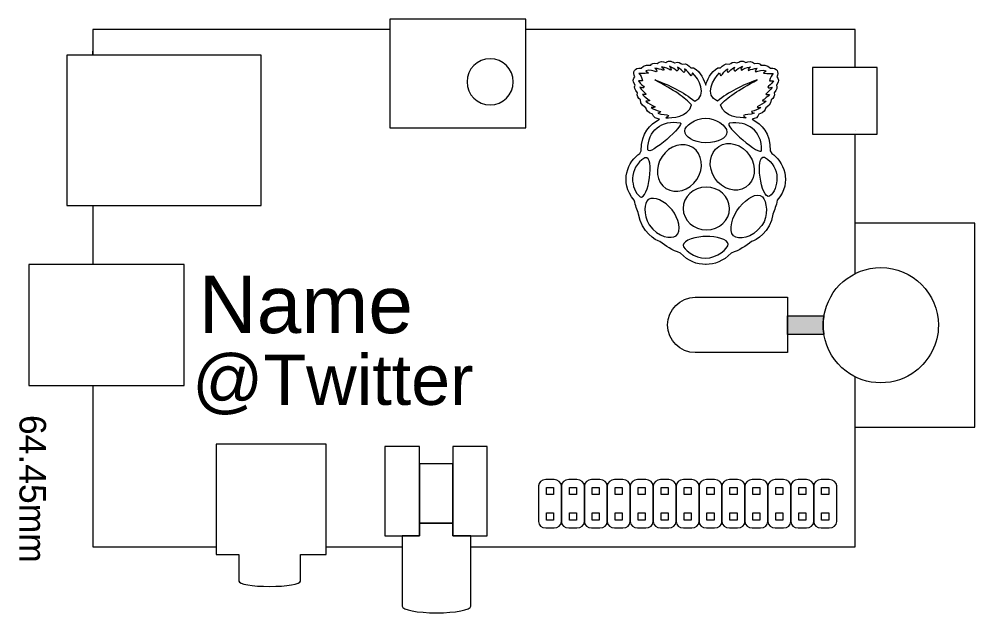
# Model space of a CAD drawing. Header units: inches. Extents: x -193 to 353, y 14 to 296.
# Drawn here: x -83.5 to 20.1, y 231.1 to 295.5 of the extents above; entities that cross this region are included whole.
import ezdxf

# ---------------------------------------------------------------- set-up
doc = ezdxf.new("R2010")
doc.units = ezdxf.units.IN
doc.header["$MEASUREMENT"] = 0
doc.layers.add('Layer 1', color=7, linetype='Continuous')

# ---------------------------------------------------------------- blocks, each defined once
blk = doc.blocks.new('block 157')
at = {"layer": 'Layer 1', "color": 232, "lineweight": 9}
blk.add_lwpolyline([(-36.49, 240.84), (-36.49, 239.44), (-34.53, 239.44), (-32.75, 239.44), (-32.75, 249.13), (-36.49, 249.13), (-36.49, 247.27), (-36.49, 242.03), (-36.49, 240.84)], dxfattribs=at)
blk = doc.blocks.new('block 158')
at = {"layer": 'Layer 1', "color": 232, "lineweight": 9}
blk.add_lwpolyline([(-40.1, 240.84), (-40.1, 242.03), (-40.1, 247.27), (-40.1, 249.13), (-43.83, 249.13), (-43.83, 239.44), (-41.97, 239.44), (-40.1, 239.44), (-40.1, 240.84)], dxfattribs=at)
blk = doc.blocks.new('block 159')
at = {"layer": 'Layer 1', "color": 232, "lineweight": 9}
blk.add_lwpolyline([(-40.1, 240.84), (-36.49, 240.84), (-36.49, 242.03), (-36.49, 247.27), (-40.1, 247.27), (-40.1, 242.03), (-40.1, 240.84)], dxfattribs=at)
blk = doc.blocks.new('block 160')
at = {"layer": 'Layer 1', "color": 232, "lineweight": 9}
for points, knots in [([(-13, 290.97), (-13.12, 290.97), (-13.24, 290.93), (-13.37, 290.82), (-13.71, 290.95), (-14.03, 290.99), (-14.32, 290.73), (-14.77, 290.79), (-14.91, 290.67), (-15.02, 290.53), (-15.12, 290.53), (-15.76, 290.63), (-16.05, 290.2), (-16.78, 290.28), (-17.01, 289.76), (-16.75, 289.28), (-16.9, 289.05), (-17.06, 288.82), (-16.71, 288.38), (-16.83, 288.13), (-16.75, 287.86), (-16.46, 287.54), (-16.54, 287.2), (-16.39, 286.95), (-16.12, 286.76), (-16.17, 286.29), (-15.68, 286.01), (-15.54, 285.91), (-15.48, 285.64), (-15.37, 285.38), (-14.81, 285.23), (-14.72, 284.82), (-14.39, 284.75), (-14.06, 284.67), (-15.13, 284.05), (-16.04, 283.23), (-16.04, 281.23), (-16.04, 281.23), (-16.2, 280.95), (-16.2, 280.95), (-17.42, 280.21), (-18.52, 277.82), (-16.8, 275.88), (-16.68, 275.27), (-16.5, 274.84), (-16.33, 274.36), (-16.08, 272.41), (-14.44, 271.5), (-14.01, 271.39), (-13.38, 270.91), (-12.7, 270.45), (-11.79, 270.13), (-10.93, 269.24), (-10, 268.91), (-9.07, 268.91), (-9.05, 268.91), (-9.04, 268.91), (-9.02, 268.91), (-8.09, 268.91), (-7.16, 269.24), (-6.3, 270.13), (-5.39, 270.45), (-4.71, 270.91), (-4.08, 271.39), (-3.65, 271.5), (-2.01, 272.41), (-1.76, 274.36), (-1.59, 274.84), (-1.41, 275.27), (-1.29, 275.88), (0.43, 277.82), (-0.67, 280.21), (-1.9, 280.95), (-1.9, 280.95), (-2.05, 281.23), (-2.05, 281.23), (-2.04, 283.23), (-2.96, 284.05), (-4.02, 284.67), (-3.7, 284.75), (-3.37, 284.82), (-3.28, 285.23), (-2.72, 285.38), (-2.61, 285.64), (-2.55, 285.91), (-2.41, 286.01), (-1.92, 286.29), (-1.97, 286.76), (-1.7, 286.95), (-1.55, 287.2), (-1.63, 287.54), (-1.34, 287.86), (-1.26, 288.13), (-1.38, 288.38), (-1.03, 288.82), (-1.19, 289.05), (-1.34, 289.28), (-1.08, 289.76), (-1.31, 290.28), (-2.04, 290.2), (-2.33, 290.63), (-2.97, 290.53), (-3.07, 290.53), (-3.18, 290.67), (-3.32, 290.79), (-3.77, 290.73), (-4.06, 290.99), (-4.38, 290.95), (-4.72, 290.82), (-5.11, 291.13), (-5.38, 290.88), (-5.68, 290.79), (-6.16, 290.94), (-6.27, 290.73), (-6.5, 290.64), (-7.02, 290.75), (-7.18, 290.51), (-7.44, 290.26), (-7.44, 290.26), (-7.73, 290.26), (-7.73, 290.26), (-8.52, 289.8), (-8.91, 288.85), (-9.05, 288.36), (-9.19, 288.85), (-9.58, 289.8), (-10.37, 290.26), (-10.37, 290.26), (-10.66, 290.26), (-10.66, 290.26), (-10.91, 290.51), (-11.07, 290.75), (-11.59, 290.64), (-11.83, 290.73), (-11.94, 290.94), (-12.42, 290.79), (-12.61, 290.85), (-12.79, 290.98), (-13, 290.97), (-13, 290.97), (-13, 290.97), (-13, 290.97)], [0, 0, 0, 0, 1, 1, 1, 2, 2, 2, 3, 3, 3, 4, 4, 4, 5, 5, 5, 6, 6, 6, 7, 7, 7, 8, 8, 8, 9, 9, 9, 10, 10, 10, 11, 11, 11, 12, 12, 12, 13, 13, 13, 14, 14, 14, 15, 15, 15, 16, 16, 16, 17, 17, 17, 18, 18, 18, 19, 19, 19, 20, 20, 20, 21, 21, 21, 22, 22, 22, 23, 23, 23, 24, 24, 24, 25, 25, 25, 26, 26, 26, 27, 27, 27, 28, 28, 28, 29, 29, 29, 30, 30, 30, 31, 31, 31, 32, 32, 32, 33, 33, 33, 34, 34, 34, 35, 35, 35, 36, 36, 36, 37, 37, 37, 38, 38, 38, 39, 39, 39, 40, 40, 40, 41, 41, 41, 42, 42, 42, 43, 43, 43, 44, 44, 44, 45, 45, 45, 46, 46, 46, 47, 47, 47, 47]), ([(-14.58, 288.93), (-12.48, 287.85), (-11.26, 286.97), (-10.6, 286.23), (-10.94, 284.86), (-12.72, 284.8), (-13.37, 284.83), (-13.24, 284.9), (-13.13, 284.97), (-13.09, 285.08), (-13.25, 285.2), (-13.83, 285.1), (-14.24, 285.32), (-14.08, 285.36), (-14.01, 285.39), (-13.93, 285.5), (-14.32, 285.63), (-14.73, 285.73), (-14.97, 285.93), (-14.84, 285.93), (-14.72, 285.9), (-14.55, 286.02), (-14.89, 286.21), (-15.26, 286.35), (-15.54, 286.63), (-15.36, 286.64), (-15.17, 286.64), (-15.12, 286.7), (-15.43, 286.9), (-15.7, 287.11), (-15.91, 287.35), (-15.67, 287.32), (-15.56, 287.34), (-15.5, 287.39), (-15.74, 287.63), (-16.04, 287.83), (-16.18, 288.13), (-16, 288.07), (-15.83, 288.04), (-15.71, 288.14), (-15.79, 288.32), (-16.13, 288.43), (-16.33, 288.85), (-16.14, 288.83), (-15.93, 288.81), (-15.89, 288.85), (-15.98, 289.22), (-16.14, 289.42), (-16.29, 289.64), (-15.87, 289.64), (-15.25, 289.64), (-15.27, 289.67), (-15.27, 289.67), (-15.53, 289.93), (-15.53, 289.93), (-15.12, 290.04), (-14.71, 289.92), (-14.41, 289.82), (-14.27, 289.93), (-14.41, 290.06), (-14.58, 290.2), (-14.23, 290.16), (-13.92, 290.08), (-13.64, 289.97), (-13.49, 290.1), (-13.74, 290.24), (-13.86, 290.37), (-13.33, 290.27), (-13.1, 290.13), (-12.88, 289.99), (-12.71, 290.15), (-12.87, 290.28), (-12.98, 290.41), (-12.58, 290.26), (-12.37, 290.07), (-12.15, 289.88), (-12.08, 289.98), (-11.97, 290.06), (-12.1, 290.3), (-11.82, 290.13), (-11.6, 289.94), (-11.44, 289.72), (-11.27, 289.83), (-11.34, 289.99), (-11.34, 290.13), (-11.04, 289.89), (-10.85, 289.63), (-10.62, 289.38), (-10.58, 289.42), (-10.54, 289.53), (-10.5, 289.71), (-9.79, 289.03), (-8.8, 287.3), (-10.25, 286.62), (-11.48, 287.63), (-12.95, 288.37), (-14.58, 288.93), (-14.58, 288.93), (-14.58, 288.93), (-14.58, 288.93)], [0, 0, 0, 0, 1, 1, 1, 2, 2, 2, 3, 3, 3, 4, 4, 4, 5, 5, 5, 6, 6, 6, 7, 7, 7, 8, 8, 8, 9, 9, 9, 10, 10, 10, 11, 11, 11, 12, 12, 12, 13, 13, 13, 14, 14, 14, 15, 15, 15, 16, 16, 16, 17, 17, 17, 18, 18, 18, 19, 19, 19, 20, 20, 20, 21, 21, 21, 22, 22, 22, 23, 23, 23, 24, 24, 24, 25, 25, 25, 26, 26, 26, 27, 27, 27, 28, 28, 28, 29, 29, 29, 30, 30, 30, 31, 31, 31, 32, 32, 32, 33, 33, 33, 33]), ([(-3.46, 288.93), (-5.55, 287.85), (-6.77, 286.97), (-7.44, 286.23), (-7.1, 284.86), (-5.32, 284.8), (-4.66, 284.83), (-4.8, 284.9), (-4.91, 284.97), (-4.95, 285.08), (-4.79, 285.2), (-4.21, 285.1), (-3.8, 285.32), (-3.96, 285.36), (-4.03, 285.39), (-4.1, 285.5), (-3.72, 285.63), (-3.31, 285.73), (-3.07, 285.93), (-3.2, 285.93), (-3.32, 285.9), (-3.49, 286.02), (-3.15, 286.21), (-2.78, 286.35), (-2.5, 286.63), (-2.67, 286.64), (-2.86, 286.64), (-2.92, 286.7), (-2.61, 286.9), (-2.34, 287.11), (-2.12, 287.35), (-2.37, 287.32), (-2.47, 287.34), (-2.54, 287.39), (-2.3, 287.63), (-2, 287.83), (-1.86, 288.13), (-2.04, 288.07), (-2.21, 288.04), (-2.33, 288.14), (-2.25, 288.32), (-1.91, 288.43), (-1.71, 288.85), (-1.9, 288.83), (-2.11, 288.81), (-2.15, 288.85), (-2.06, 289.22), (-1.9, 289.42), (-1.75, 289.64), (-2.17, 289.64), (-2.79, 289.64), (-2.77, 289.67), (-2.77, 289.67), (-2.51, 289.93), (-2.51, 289.93), (-2.91, 290.04), (-3.33, 289.92), (-3.63, 289.82), (-3.76, 289.93), (-3.63, 290.06), (-3.46, 290.2), (-3.81, 290.16), (-4.12, 290.08), (-4.4, 289.97), (-4.55, 290.1), (-4.3, 290.24), (-4.18, 290.37), (-4.71, 290.27), (-4.94, 290.13), (-5.16, 289.99), (-5.32, 290.14), (-5.17, 290.28), (-5.06, 290.41), (-5.46, 290.26), (-5.67, 290.07), (-5.89, 289.88), (-5.96, 289.98), (-6.07, 290.06), (-5.94, 290.3), (-6.22, 290.13), (-6.44, 289.94), (-6.6, 289.72), (-6.77, 289.83), (-6.7, 289.99), (-6.7, 290.13), (-7, 289.89), (-7.19, 289.63), (-7.41, 289.38), (-7.46, 289.42), (-7.5, 289.53), (-7.54, 289.71), (-8.24, 289.03), (-9.24, 287.3), (-7.79, 286.62), (-6.56, 287.63), (-5.09, 288.37), (-3.46, 288.93), (-3.46, 288.93), (-3.46, 288.93), (-3.46, 288.93)], [0, 0, 0, 0, 1, 1, 1, 2, 2, 2, 3, 3, 3, 4, 4, 4, 5, 5, 5, 6, 6, 6, 7, 7, 7, 8, 8, 8, 9, 9, 9, 10, 10, 10, 11, 11, 11, 12, 12, 12, 13, 13, 13, 14, 14, 14, 15, 15, 15, 16, 16, 16, 17, 17, 17, 18, 18, 18, 19, 19, 19, 20, 20, 20, 21, 21, 21, 22, 22, 22, 23, 23, 23, 24, 24, 24, 25, 25, 25, 26, 26, 26, 27, 27, 27, 28, 28, 28, 29, 29, 29, 30, 30, 30, 31, 31, 31, 32, 32, 32, 33, 33, 33, 33]), ([(-11.83, 284.28), (-13.77, 284.61), (-15.38, 283.46), (-15.32, 281.36), (-15.25, 280.55), (-11.12, 284.16), (-11.83, 284.28), (-11.83, 284.28), (-11.83, 284.28), (-11.83, 284.28)], [0, 0, 0, 0, 1, 1, 1, 2, 2, 2, 3, 3, 3, 3]), ([(-9.05, 284.77), (-10.21, 284.8), (-11.32, 283.91), (-11.32, 283.4), (-11.32, 282.77), (-10.41, 282.13), (-9.04, 282.12), (-7.65, 282.1), (-6.77, 282.63), (-6.76, 283.27), (-6.75, 284.01), (-8.03, 284.78), (-9.05, 284.77), (-9.05, 284.77), (-9.05, 284.77), (-9.05, 284.77)], [0, 0, 0, 0, 1, 1, 1, 2, 2, 2, 3, 3, 3, 4, 4, 4, 5, 5, 5, 5]), ([(-6.48, 284.22), (-4.54, 284.55), (-2.93, 283.4), (-3, 281.3), (-3.06, 280.49), (-7.2, 284.1), (-6.48, 284.22)], [0, 0, 0, 0, 1, 1, 1, 2, 2, 2, 2]), ([(-10.44, 281.59), (-9.4, 280.91), (-9.21, 279.36), (-10.02, 278.14), (-10.83, 276.92), (-12.33, 276.48), (-13.37, 277.16), (-13.37, 277.16), (-13.37, 277.16), (-13.37, 277.16), (-14.41, 277.84), (-14.6, 279.39), (-13.79, 280.61), (-12.98, 281.83), (-11.48, 282.27), (-10.44, 281.59), (-10.44, 281.59), (-10.44, 281.59), (-10.44, 281.59)], [0, 0, 0, 0, 1, 1, 1, 2, 2, 2, 3, 3, 3, 4, 4, 4, 5, 5, 5, 6, 6, 6, 6]), ([(-7.64, 281.71), (-8.68, 281.03), (-8.86, 279.49), (-8.06, 278.26), (-7.25, 277.04), (-5.75, 276.6), (-4.71, 277.28), (-4.71, 277.28), (-4.71, 277.28), (-4.71, 277.28), (-3.67, 277.97), (-3.48, 279.51), (-4.29, 280.73), (-5.1, 281.96), (-6.6, 282.39), (-7.64, 281.71), (-7.64, 281.71), (-7.64, 281.71), (-7.64, 281.71)], [0, 0, 0, 0, 1, 1, 1, 2, 2, 2, 3, 3, 3, 4, 4, 4, 5, 5, 5, 6, 6, 6, 6]), ([(-15.64, 280.48), (-14.52, 280.78), (-15.26, 275.83), (-16.17, 276.24), (-17.18, 277.05), (-17.5, 279.41), (-15.64, 280.48)], [0, 0, 0, 0, 1, 1, 1, 2, 2, 2, 2]), ([(-2.67, 280.54), (-3.79, 280.84), (-3.04, 275.89), (-2.13, 276.3), (-1.13, 277.11), (-0.8, 279.47), (-2.67, 280.54), (-2.67, 280.54), (-2.67, 280.54), (-2.67, 280.54)], [0, 0, 0, 0, 1, 1, 1, 2, 2, 2, 3, 3, 3, 3]), ([(-6.48, 274.98), (-6.47, 273.7), (-7.59, 272.66), (-8.98, 272.65), (-10.36, 272.65), (-11.49, 273.68), (-11.5, 274.96), (-11.5, 274.96), (-11.5, 274.97), (-11.5, 274.98), (-11.51, 276.26), (-10.39, 277.3), (-9, 277.3), (-7.62, 277.31), (-6.49, 276.28), (-6.48, 275), (-6.48, 275), (-6.48, 274.99), (-6.48, 274.98)], [0, 0, 0, 0, 1, 1, 1, 2, 2, 2, 3, 3, 3, 4, 4, 4, 5, 5, 5, 6, 6, 6, 6]), ([(-5.4, 275.11), (-6.18, 274.2), (-6.61, 272.54), (-6.04, 272.01), (-5.5, 271.59), (-4.05, 271.65), (-2.97, 273.14), (-2.19, 274.14), (-2.45, 275.81), (-2.9, 276.25), (-3.56, 276.77), (-4.51, 276.11), (-5.4, 275.11), (-5.4, 275.11), (-5.4, 275.11), (-5.4, 275.11)], [0, 0, 0, 0, 1, 1, 1, 2, 2, 2, 3, 3, 3, 4, 4, 4, 5, 5, 5, 5]), ([(-12.7, 274.83), (-11.98, 273.97), (-11.66, 272.45), (-12.26, 272), (-12.82, 271.66), (-14.2, 271.8), (-15.18, 273.21), (-15.84, 274.39), (-15.75, 275.59), (-15.29, 275.94), (-14.6, 276.36), (-13.53, 275.79), (-12.7, 274.83), (-12.7, 274.83), (-12.7, 274.83), (-12.7, 274.83)], [0, 0, 0, 0, 1, 1, 1, 2, 2, 2, 3, 3, 3, 4, 4, 4, 5, 5, 5, 5]), ([(-8.98, 271.94), (-7.97, 271.98), (-6.62, 271.61), (-6.62, 271.12), (-6.6, 270.65), (-7.84, 269.57), (-9.05, 269.59), (-10.29, 269.54), (-11.51, 270.61), (-11.5, 270.99), (-11.52, 271.53), (-9.98, 271.96), (-8.98, 271.94), (-8.98, 271.94), (-8.98, 271.94), (-8.98, 271.94)], [0, 0, 0, 0, 1, 1, 1, 2, 2, 2, 3, 3, 3, 4, 4, 4, 5, 5, 5, 5])]:
    blk.add_open_spline(points, degree=3, knots=knots, dxfattribs=at)
blk = doc.blocks.new('block 161')
at = {"layer": 'Layer 1', "color": 7, "insert": (-64.73, 252.57), "char_height": 5.4373, "attachment_point": 7}
blk.add_mtext('\\fArial|b0|i0|c0|p34;\\W1;@Twitter', dxfattribs=at)
blk = doc.blocks.new('block 162')
at = {"layer": 'Layer 1', "color": 232, "lineweight": 9}
for points in [[(-26.33, 244.7), (-25.56, 244.7), (-25.56, 243.93), (-26.33, 243.93), (-26.33, 244.7)], [(-26.33, 241.94), (-25.56, 241.94), (-25.56, 241.16), (-26.33, 241.16), (-26.33, 241.94)]]:
    blk.add_lwpolyline(points, dxfattribs=at)
blk.add_open_spline([(-24.7, 240.99), (-24.7, 240.61), (-25.06, 240.31), (-25.5, 240.31), (-25.5, 240.31), (-26.39, 240.31), (-26.39, 240.31), (-26.83, 240.31), (-27.19, 240.61), (-27.19, 240.99), (-27.19, 240.99), (-27.19, 244.87), (-27.19, 244.87), (-27.19, 245.25), (-26.83, 245.56), (-26.39, 245.56), (-26.39, 245.56), (-25.5, 245.56), (-25.5, 245.56), (-25.06, 245.56), (-24.7, 245.25), (-24.7, 244.87), (-24.7, 244.87), (-24.7, 240.99), (-24.7, 240.99)], degree=3, knots=[0, 0, 0, 0, 1, 1, 1, 2, 2, 2, 3, 3, 3, 4, 4, 4, 5, 5, 5, 6, 6, 6, 7, 7, 7, 8, 8, 8, 8], dxfattribs=at)
blk = doc.blocks.new('block 163')
at = {"layer": 'Layer 1', "color": 232, "lineweight": 9}
for points in [[(-23.84, 244.7), (-23.07, 244.7), (-23.07, 243.93), (-23.84, 243.93), (-23.84, 244.7)], [(-23.84, 241.94), (-23.07, 241.94), (-23.07, 241.16), (-23.84, 241.16), (-23.84, 241.94)]]:
    blk.add_lwpolyline(points, dxfattribs=at)
blk.add_open_spline([(-22.21, 240.99), (-22.21, 240.61), (-22.57, 240.31), (-23.01, 240.31), (-23.01, 240.31), (-23.9, 240.31), (-23.9, 240.31), (-24.34, 240.31), (-24.7, 240.61), (-24.7, 240.99), (-24.7, 240.99), (-24.7, 244.87), (-24.7, 244.87), (-24.7, 245.25), (-24.34, 245.56), (-23.9, 245.56), (-23.9, 245.56), (-23.01, 245.56), (-23.01, 245.56), (-22.57, 245.56), (-22.21, 245.25), (-22.21, 244.87), (-22.21, 244.87), (-22.21, 240.99), (-22.21, 240.99)], degree=3, knots=[0, 0, 0, 0, 1, 1, 1, 2, 2, 2, 3, 3, 3, 4, 4, 4, 5, 5, 5, 6, 6, 6, 7, 7, 7, 8, 8, 8, 8], dxfattribs=at)
blk = doc.blocks.new('block 164')
at = {"layer": 'Layer 1', "color": 232, "lineweight": 9}
for points in [[(-21.36, 244.7), (-20.59, 244.7), (-20.59, 243.93), (-21.36, 243.93), (-21.36, 244.7)], [(-21.36, 241.94), (-20.59, 241.94), (-20.59, 241.16), (-21.36, 241.16), (-21.36, 241.94)]]:
    blk.add_lwpolyline(points, dxfattribs=at)
blk.add_open_spline([(-19.73, 240.99), (-19.73, 240.61), (-20.08, 240.31), (-20.52, 240.31), (-20.52, 240.31), (-21.42, 240.31), (-21.42, 240.31), (-21.86, 240.31), (-22.21, 240.61), (-22.21, 240.99), (-22.21, 240.99), (-22.21, 244.87), (-22.21, 244.87), (-22.21, 245.25), (-21.86, 245.56), (-21.42, 245.56), (-21.42, 245.56), (-20.52, 245.56), (-20.52, 245.56), (-20.08, 245.56), (-19.73, 245.25), (-19.73, 244.87), (-19.73, 244.87), (-19.73, 240.99), (-19.73, 240.99)], degree=3, knots=[0, 0, 0, 0, 1, 1, 1, 2, 2, 2, 3, 3, 3, 4, 4, 4, 5, 5, 5, 6, 6, 6, 7, 7, 7, 8, 8, 8, 8], dxfattribs=at)
blk = doc.blocks.new('block 165')
at = {"layer": 'Layer 1', "color": 232, "lineweight": 9}
for points in [[(-18.87, 244.7), (-18.1, 244.7), (-18.1, 243.93), (-18.87, 243.93), (-18.87, 244.7)], [(-18.87, 241.94), (-18.1, 241.94), (-18.1, 241.16), (-18.87, 241.16), (-18.87, 241.94)]]:
    blk.add_lwpolyline(points, dxfattribs=at)
blk.add_open_spline([(-17.24, 240.99), (-17.24, 240.61), (-17.6, 240.31), (-18.04, 240.31), (-18.04, 240.31), (-18.93, 240.31), (-18.93, 240.31), (-19.37, 240.31), (-19.73, 240.61), (-19.73, 240.99), (-19.73, 240.99), (-19.73, 244.87), (-19.73, 244.87), (-19.73, 245.25), (-19.37, 245.56), (-18.93, 245.56), (-18.93, 245.56), (-18.04, 245.56), (-18.04, 245.56), (-17.6, 245.56), (-17.24, 245.25), (-17.24, 244.87), (-17.24, 244.87), (-17.24, 240.99), (-17.24, 240.99)], degree=3, knots=[0, 0, 0, 0, 1, 1, 1, 2, 2, 2, 3, 3, 3, 4, 4, 4, 5, 5, 5, 6, 6, 6, 7, 7, 7, 8, 8, 8, 8], dxfattribs=at)
blk = doc.blocks.new('block 166')
at = {"layer": 'Layer 1', "color": 232, "lineweight": 9}
for points in [[(-16.38, 244.7), (-15.61, 244.7), (-15.61, 243.93), (-16.38, 243.93), (-16.38, 244.7)], [(-16.38, 241.94), (-15.61, 241.94), (-15.61, 241.16), (-16.38, 241.16), (-16.38, 241.94)]]:
    blk.add_lwpolyline(points, dxfattribs=at)
blk.add_open_spline([(-14.75, 240.99), (-14.75, 240.61), (-15.11, 240.31), (-15.55, 240.31), (-15.55, 240.31), (-16.44, 240.31), (-16.44, 240.31), (-16.88, 240.31), (-17.24, 240.61), (-17.24, 240.99), (-17.24, 240.99), (-17.24, 244.87), (-17.24, 244.87), (-17.24, 245.25), (-16.88, 245.56), (-16.44, 245.56), (-16.44, 245.56), (-15.55, 245.56), (-15.55, 245.56), (-15.11, 245.56), (-14.75, 245.25), (-14.75, 244.87), (-14.75, 244.87), (-14.75, 240.99), (-14.75, 240.99)], degree=3, knots=[0, 0, 0, 0, 1, 1, 1, 2, 2, 2, 3, 3, 3, 4, 4, 4, 5, 5, 5, 6, 6, 6, 7, 7, 7, 8, 8, 8, 8], dxfattribs=at)
blk = doc.blocks.new('block 167')
at = {"layer": 'Layer 1', "color": 232, "lineweight": 9}
for points in [[(-13.89, 244.7), (-13.12, 244.7), (-13.12, 243.93), (-13.89, 243.93), (-13.89, 244.7)], [(-13.89, 241.94), (-13.12, 241.94), (-13.12, 241.16), (-13.89, 241.16), (-13.89, 241.94)]]:
    blk.add_lwpolyline(points, dxfattribs=at)
blk.add_open_spline([(-12.26, 240.99), (-12.26, 240.61), (-12.62, 240.31), (-13.06, 240.31), (-13.06, 240.31), (-13.95, 240.31), (-13.95, 240.31), (-14.39, 240.31), (-14.75, 240.61), (-14.75, 240.99), (-14.75, 240.99), (-14.75, 244.87), (-14.75, 244.87), (-14.75, 245.25), (-14.39, 245.56), (-13.95, 245.56), (-13.95, 245.56), (-13.06, 245.56), (-13.06, 245.56), (-12.62, 245.56), (-12.26, 245.25), (-12.26, 244.87), (-12.26, 244.87), (-12.26, 240.99), (-12.26, 240.99)], degree=3, knots=[0, 0, 0, 0, 1, 1, 1, 2, 2, 2, 3, 3, 3, 4, 4, 4, 5, 5, 5, 6, 6, 6, 7, 7, 7, 8, 8, 8, 8], dxfattribs=at)
blk = doc.blocks.new('block 168')
at = {"layer": 'Layer 1', "color": 232, "lineweight": 9}
for points in [[(-11.4, 244.7), (-10.64, 244.7), (-10.64, 243.93), (-11.4, 243.93), (-11.4, 244.7)], [(-11.4, 241.94), (-10.64, 241.94), (-10.64, 241.16), (-11.4, 241.16), (-11.4, 241.94)]]:
    blk.add_lwpolyline(points, dxfattribs=at)
blk.add_open_spline([(-9.78, 240.99), (-9.78, 240.61), (-10.13, 240.31), (-10.57, 240.31), (-10.57, 240.31), (-11.46, 240.31), (-11.46, 240.31), (-11.91, 240.31), (-12.26, 240.61), (-12.26, 240.99), (-12.26, 240.99), (-12.26, 244.87), (-12.26, 244.87), (-12.26, 245.25), (-11.91, 245.56), (-11.46, 245.56), (-11.46, 245.56), (-10.57, 245.56), (-10.57, 245.56), (-10.13, 245.56), (-9.78, 245.25), (-9.78, 244.87), (-9.78, 244.87), (-9.78, 240.99), (-9.78, 240.99)], degree=3, knots=[0, 0, 0, 0, 1, 1, 1, 2, 2, 2, 3, 3, 3, 4, 4, 4, 5, 5, 5, 6, 6, 6, 7, 7, 7, 8, 8, 8, 8], dxfattribs=at)
blk = doc.blocks.new('block 169')
at = {"layer": 'Layer 1', "color": 232, "lineweight": 9}
for points in [[(-8.92, 244.7), (-8.15, 244.7), (-8.15, 243.93), (-8.92, 243.93), (-8.92, 244.7)], [(-8.92, 241.94), (-8.15, 241.94), (-8.15, 241.16), (-8.92, 241.16), (-8.92, 241.94)]]:
    blk.add_lwpolyline(points, dxfattribs=at)
blk.add_open_spline([(-7.29, 240.99), (-7.29, 240.61), (-7.65, 240.31), (-8.09, 240.31), (-8.09, 240.31), (-8.98, 240.31), (-8.98, 240.31), (-9.42, 240.31), (-9.78, 240.61), (-9.78, 240.99), (-9.78, 240.99), (-9.78, 244.87), (-9.78, 244.87), (-9.78, 245.25), (-9.42, 245.56), (-8.98, 245.56), (-8.98, 245.56), (-8.09, 245.56), (-8.09, 245.56), (-7.65, 245.56), (-7.29, 245.25), (-7.29, 244.87), (-7.29, 244.87), (-7.29, 240.99), (-7.29, 240.99)], degree=3, knots=[0, 0, 0, 0, 1, 1, 1, 2, 2, 2, 3, 3, 3, 4, 4, 4, 5, 5, 5, 6, 6, 6, 7, 7, 7, 8, 8, 8, 8], dxfattribs=at)
blk = doc.blocks.new('block 170')
at = {"layer": 'Layer 1', "color": 232, "lineweight": 9}
for points in [[(-6.43, 244.7), (-5.66, 244.7), (-5.66, 243.93), (-6.43, 243.93), (-6.43, 244.7)], [(-6.43, 241.94), (-5.66, 241.94), (-5.66, 241.16), (-6.43, 241.16), (-6.43, 241.94)]]:
    blk.add_lwpolyline(points, dxfattribs=at)
blk.add_open_spline([(-4.8, 240.99), (-4.8, 240.61), (-5.16, 240.31), (-5.6, 240.31), (-5.6, 240.31), (-6.49, 240.31), (-6.49, 240.31), (-6.93, 240.31), (-7.29, 240.61), (-7.29, 240.99), (-7.29, 240.99), (-7.29, 244.87), (-7.29, 244.87), (-7.29, 245.25), (-6.93, 245.56), (-6.49, 245.56), (-6.49, 245.56), (-5.6, 245.56), (-5.6, 245.56), (-5.16, 245.56), (-4.8, 245.25), (-4.8, 244.87), (-4.8, 244.87), (-4.8, 240.99), (-4.8, 240.99)], degree=3, knots=[0, 0, 0, 0, 1, 1, 1, 2, 2, 2, 3, 3, 3, 4, 4, 4, 5, 5, 5, 6, 6, 6, 7, 7, 7, 8, 8, 8, 8], dxfattribs=at)
blk = doc.blocks.new('block 171')
at = {"layer": 'Layer 1', "color": 232, "lineweight": 9}
for points in [[(-3.94, 244.7), (-3.17, 244.7), (-3.17, 243.93), (-3.94, 243.93), (-3.94, 244.7)], [(-3.94, 241.94), (-3.17, 241.94), (-3.17, 241.16), (-3.94, 241.16), (-3.94, 241.94)]]:
    blk.add_lwpolyline(points, dxfattribs=at)
blk.add_open_spline([(-2.31, 240.99), (-2.31, 240.61), (-2.67, 240.31), (-3.11, 240.31), (-3.11, 240.31), (-4, 240.31), (-4, 240.31), (-4.44, 240.31), (-4.8, 240.61), (-4.8, 240.99), (-4.8, 240.99), (-4.8, 244.87), (-4.8, 244.87), (-4.8, 245.25), (-4.44, 245.56), (-4, 245.56), (-4, 245.56), (-3.11, 245.56), (-3.11, 245.56), (-2.67, 245.56), (-2.31, 245.25), (-2.31, 244.87), (-2.31, 244.87), (-2.31, 240.99), (-2.31, 240.99)], degree=3, knots=[0, 0, 0, 0, 1, 1, 1, 2, 2, 2, 3, 3, 3, 4, 4, 4, 5, 5, 5, 6, 6, 6, 7, 7, 7, 8, 8, 8, 8], dxfattribs=at)
blk = doc.blocks.new('block 172')
at = {"layer": 'Layer 1', "color": 232, "lineweight": 9}
for points in [[(-1.45, 244.7), (-0.69, 244.7), (-0.69, 243.93), (-1.45, 243.93), (-1.45, 244.7)], [(-1.45, 241.94), (-0.68, 241.94), (-0.68, 241.16), (-1.45, 241.16), (-1.45, 241.94)]]:
    blk.add_lwpolyline(points, dxfattribs=at)
blk.add_open_spline([(0.18, 240.99), (0.18, 240.61), (-0.18, 240.31), (-0.62, 240.31), (-0.62, 240.31), (-1.51, 240.31), (-1.51, 240.31), (-1.96, 240.31), (-2.31, 240.61), (-2.31, 240.99), (-2.31, 240.99), (-2.31, 244.87), (-2.31, 244.87), (-2.31, 245.25), (-1.96, 245.56), (-1.51, 245.56), (-1.51, 245.56), (-0.62, 245.56), (-0.62, 245.56), (-0.18, 245.56), (0.18, 245.25), (0.18, 244.87), (0.18, 244.87), (0.18, 240.99), (0.18, 240.99)], degree=3, knots=[0, 0, 0, 0, 1, 1, 1, 2, 2, 2, 3, 3, 3, 4, 4, 4, 5, 5, 5, 6, 6, 6, 7, 7, 7, 8, 8, 8, 8], dxfattribs=at)
blk = doc.blocks.new('block 173')
at = {"layer": 'Layer 1', "color": 232, "lineweight": 9}
for points in [[(1.03, 244.7), (1.8, 244.7), (1.8, 243.93), (1.03, 243.93), (1.03, 244.7)], [(1.03, 241.94), (1.8, 241.94), (1.8, 241.16), (1.03, 241.16), (1.03, 241.94)]]:
    blk.add_lwpolyline(points, dxfattribs=at)
blk.add_open_spline([(2.66, 240.99), (2.66, 240.61), (2.3, 240.31), (1.86, 240.31), (1.86, 240.31), (0.97, 240.31), (0.97, 240.31), (0.53, 240.31), (0.17, 240.61), (0.17, 240.99), (0.17, 240.99), (0.17, 244.87), (0.17, 244.87), (0.17, 245.25), (0.53, 245.56), (0.97, 245.56), (0.97, 245.56), (1.86, 245.56), (1.86, 245.56), (2.3, 245.56), (2.66, 245.25), (2.66, 244.87), (2.66, 244.87), (2.66, 240.99), (2.66, 240.99)], degree=3, knots=[0, 0, 0, 0, 1, 1, 1, 2, 2, 2, 3, 3, 3, 4, 4, 4, 5, 5, 5, 6, 6, 6, 7, 7, 7, 8, 8, 8, 8], dxfattribs=at)
blk = doc.blocks.new('block 174')
at = {"layer": 'Layer 1', "color": 232, "lineweight": 9}
for points in [[(3.52, 244.7), (4.29, 244.7), (4.29, 243.93), (3.52, 243.93), (3.52, 244.7)], [(3.52, 241.94), (4.29, 241.94), (4.29, 241.16), (3.52, 241.16), (3.52, 241.94)]]:
    blk.add_lwpolyline(points, dxfattribs=at)
blk.add_open_spline([(5.15, 240.99), (5.15, 240.61), (4.79, 240.31), (4.35, 240.31), (4.35, 240.31), (3.46, 240.31), (3.46, 240.31), (3.02, 240.31), (2.66, 240.61), (2.66, 240.99), (2.66, 240.99), (2.66, 244.87), (2.66, 244.87), (2.66, 245.25), (3.02, 245.56), (3.46, 245.56), (3.46, 245.56), (4.35, 245.56), (4.35, 245.56), (4.79, 245.56), (5.15, 245.25), (5.15, 244.87), (5.15, 244.87), (5.15, 240.99), (5.15, 240.99)], degree=3, knots=[0, 0, 0, 0, 1, 1, 1, 2, 2, 2, 3, 3, 3, 4, 4, 4, 5, 5, 5, 6, 6, 6, 7, 7, 7, 8, 8, 8, 8], dxfattribs=at)
blk = doc.blocks.new('block 156')
at = {"layer": 'Layer 1'}
h = blk.add_hatch(color=72, dxfattribs=at)
h.dxf.hatch_style = 2
edge = h.paths.add_edge_path()
edge.add_spline(control_points=[(3.68, 262.31), (3.68, 262.49), (3.69, 262.66), (3.7, 262.84), (3.72, 263), (3.74, 263.16), (3.77, 263.31), (3.77, 263.31), (-0.18, 263.31), (-0.18, 263.31), (-0.18, 263.31), (-0.18, 262.84), (-0.18, 262.84), (-0.18, 262.84), (-0.18, 261.84), (-0.18, 261.84), (-0.18, 261.84), (-0.18, 261.31), (-0.18, 261.31), (-0.18, 261.31), (3.77, 261.31), (3.77, 261.31), (3.74, 261.49), (3.71, 261.66), (3.7, 261.84), (3.69, 261.99), (3.68, 262.15), (3.68, 262.31)], knot_values=[0, 0, 0, 0, 1, 1, 1, 2, 2, 2, 3, 3, 3, 4, 4, 4, 5, 5, 5, 6, 6, 6, 7, 7, 7, 8, 8, 8, 9, 9, 9, 9], degree=3, periodic=1)
at = {"layer": 'Layer 1', "color": 250, "lineweight": 9}
for points in [[(-28.56, 294.42), (-28.56, 295.53), (-30.14, 295.53), (-41.73, 295.53), (-43.3, 295.53), (-43.3, 294.42)], [(-43.3, 294.42), (-44.05, 294.42), (-49.75, 294.42), (-52.14, 294.42), (-75.51, 294.42), (-75.51, 294.42), (-75.51, 291.63), (-75.51, 292.05)], [(7.14, 290.28), (7.14, 290.7), (7.14, 290.7), (7.14, 294.42), (7.14, 294.42), (-28.56, 294.42)], [(-75.51, 291.63), (-78.34, 291.63), (-78.34, 275.3), (-75.51, 275.3)], [(-75.51, 292.05), (-75.51, 292.05)], [(7.14, 290.28), (7.14, 290.28)], [(7.14, 283.05), (7.89, 283.05), (9.54, 283.05), (9.54, 290.28), (7.89, 290.28), (7.14, 290.28)], [(-34.53, 238.26), (7.14, 238.26), (7.14, 238.26), (7.14, 238.26), (7.14, 251.24), (20.13, 251.24), (20.13, 273.38), (7.14, 273.38), (7.14, 283.05)], [(7.14, 283.47), (7.14, 283.47)], [(7.14, 283.05), (7.14, 283.05)], [(-75.51, 275.3), (-75.51, 269.33), (-75.51, 269.33), (-75.51, 268.91)], [(-75.51, 268.91), (-82.46, 268.91), (-82.46, 255.77), (-75.51, 255.77)], [(-75.51, 268.91), (-75.51, 268.91)], [(-75.51, 255.77), (-75.51, 238.26), (-75.51, 238.26), (-75.51, 238.26), (-62.15, 238.26)], [(-50.2, 238.26), (-41.97, 238.26)], [(-41.97, 238.26), (-41.97, 238.26)], [(-34.53, 238.26), (-34.53, 238.26)]]:
    blk.add_lwpolyline(points, dxfattribs=at)
at = {"layer": 'Layer 1', "color": 232, "lineweight": 9}
for points in [[(-43.3, 294.42), (-43.3, 294), (-43.3, 283.72), (-28.56, 283.72), (-28.56, 294), (-28.56, 294.42)], [(-63.81, 291.63), (-73.41, 291.63), (-75.51, 291.63)], [(-75.51, 275.3), (-74.76, 275.3), (-57.24, 275.3), (-57.24, 277.65), (-57.24, 278), (-57.24, 291.63), (-63.81, 291.63)], [(7.14, 290.28), (2.51, 290.28), (2.51, 283.05), (7.14, 283.05)], [(-75.51, 255.77), (-74.76, 255.77), (-65.6, 255.77), (-65.6, 268.91), (-74.76, 268.91), (-75.51, 268.91)], [(-50.2, 238.26), (-50.2, 249.39), (-62.15, 249.39), (-62.15, 238.26)], [(-34.53, 238.26), (-34.53, 239.44), (-36.49, 239.44), (-36.49, 240.84), (-40.1, 240.84), (-40.1, 239.44), (-41.97, 239.44), (-41.97, 238.26)]]:
    blk.add_lwpolyline(points, dxfattribs=at)
at = {"layer": 'Layer 1', "color": 30, "lineweight": 9}
for points in [[(7.14, 267.91), (7.14, 273.38)], [(7.14, 251.24), (7.14, 256.72)]]:
    blk.add_lwpolyline(points, dxfattribs=at)
at = {"layer": 'Layer 1', "color": 7, "lineweight": 9}
for points, knots in [([(-32.43, 291.22), (-31.05, 291.22), (-29.93, 290.1), (-29.93, 288.72), (-29.93, 287.34), (-31.05, 286.22), (-32.43, 286.22), (-33.81, 286.22), (-34.93, 287.34), (-34.93, 288.72), (-34.93, 290.1), (-33.81, 291.22), (-32.43, 291.22)], [0, 0, 0, 0, 1, 1, 1, 2, 2, 2, 3, 3, 3, 4, 4, 4, 4]), ([(9.93, 268.56), (6.82, 268.56), (4.25, 266.29), (3.77, 263.31), (3.74, 263.16), (3.72, 263), (3.71, 262.84), (3.69, 262.66), (3.68, 262.49), (3.68, 262.31), (3.68, 262.15), (3.69, 261.99), (3.7, 261.84), (3.71, 261.66), (3.74, 261.49), (3.77, 261.31), (4.03, 259.69), (4.91, 258.27), (6.17, 257.32), (7.21, 256.53), (8.52, 256.06), (9.93, 256.06), (11.34, 256.06), (12.65, 256.53), (13.69, 257.32), (15.2, 258.46), (16.18, 260.27), (16.18, 262.31), (16.18, 265.76), (13.38, 268.56), (9.93, 268.56)], [0, 0, 0, 0, 1, 1, 1, 2, 2, 2, 3, 3, 3, 4, 4, 4, 5, 5, 5, 6, 6, 6, 7, 7, 7, 8, 8, 8, 9, 9, 9, 10, 10, 10, 10]), ([(-3.17, 265.34), (-3.17, 265.34), (-4.49, 265.34), (-4.49, 265.34), (-4.49, 265.34), (-10.18, 265.34), (-10.18, 265.34), (-11.83, 265.34), (-13.18, 263.99), (-13.18, 262.34), (-13.18, 260.68), (-11.83, 259.34), (-10.18, 259.34), (-10.18, 259.34), (-4.49, 259.34), (-4.49, 259.34), (-4.49, 259.34), (-3.17, 259.34), (-3.17, 259.34), (-3.17, 259.34), (-0.17, 259.34), (-0.17, 259.34), (-0.17, 259.34), (-0.17, 261.31), (-0.17, 261.31), (-0.17, 261.31), (-0.17, 261.84), (-0.17, 261.84), (-0.17, 261.84), (-0.17, 262.84), (-0.17, 262.84), (-0.17, 262.84), (-0.17, 263.31), (-0.17, 263.31), (-0.17, 263.31), (-0.17, 265.34), (-0.17, 265.34), (-0.17, 265.34), (-3.17, 265.34), (-3.17, 265.34)], [0, 0, 0, 0, 1, 1, 1, 2, 2, 2, 3, 3, 3, 4, 4, 4, 5, 5, 5, 6, 6, 6, 7, 7, 7, 8, 8, 8, 9, 9, 9, 10, 10, 10, 11, 11, 11, 12, 12, 12, 13, 13, 13, 13])]:
    blk.add_open_spline(points, degree=3, knots=knots, dxfattribs=at)
at = {"layer": 'Layer 1', "lineweight": 0}
blk.add_open_spline([(3.68, 262.31), (3.68, 262.49), (3.69, 262.66), (3.7, 262.84), (3.72, 263), (3.74, 263.16), (3.77, 263.31), (3.77, 263.31), (-0.18, 263.31), (-0.18, 263.31), (-0.18, 263.31), (-0.18, 262.84), (-0.18, 262.84), (-0.18, 262.84), (-0.18, 261.84), (-0.18, 261.84), (-0.18, 261.84), (-0.18, 261.31), (-0.18, 261.31), (-0.18, 261.31), (3.77, 261.31), (3.77, 261.31), (3.74, 261.49), (3.71, 261.66), (3.7, 261.84), (3.69, 261.99), (3.68, 262.15), (3.68, 262.31)], degree=3, knots=[0, 0, 0, 0, 1, 1, 1, 2, 2, 2, 3, 3, 3, 4, 4, 4, 5, 5, 5, 6, 6, 6, 7, 7, 7, 8, 8, 8, 9, 9, 9, 9], dxfattribs=at)
at = {"layer": 'Layer 1', "color": 250, "lineweight": 9}
for points, knots in [([(-62.15, 238.26), (-62.15, 238.26), (-62.15, 237.84), (-62.15, 237.84), (-62.15, 237.84), (-62.15, 237.44), (-62.15, 237.44), (-62.15, 237.44), (-59.69, 237.44), (-59.69, 237.44), (-59.69, 237.44), (-59.69, 234.52), (-59.69, 234.52), (-59.69, 234.21), (-58.19, 233.96), (-56.34, 233.96), (-54.49, 233.96), (-52.99, 234.21), (-52.99, 234.52), (-52.99, 234.52), (-52.99, 237.44), (-52.99, 237.44), (-52.99, 237.44), (-50.2, 237.44), (-50.2, 237.44), (-50.2, 237.44), (-50.2, 237.84), (-50.2, 237.84), (-50.2, 237.84), (-50.2, 238.26), (-50.2, 238.26)], [0, 0, 0, 0, 1, 1, 1, 2, 2, 2, 3, 3, 3, 4, 4, 4, 5, 5, 5, 6, 6, 6, 7, 7, 7, 8, 8, 8, 9, 9, 9, 10, 10, 10, 10]), ([(-41.97, 238.26), (-41.97, 238.26), (-41.97, 237.84), (-41.97, 237.84), (-41.97, 237.84), (-41.97, 231.83), (-41.97, 231.83), (-41.97, 231.42), (-40.3, 231.09), (-38.25, 231.09), (-36.19, 231.09), (-34.53, 231.42), (-34.53, 231.83), (-34.53, 231.83), (-34.53, 237.84), (-34.53, 237.84), (-34.53, 237.84), (-34.53, 238.26), (-34.53, 238.26)], [0, 0, 0, 0, 1, 1, 1, 2, 2, 2, 3, 3, 3, 4, 4, 4, 5, 5, 5, 6, 6, 6, 6])]:
    blk.add_open_spline(points, degree=3, knots=knots, dxfattribs=at)
at = {"layer": 'Layer 1'}
for name in ['block 160', 'block 161', 'block 158', 'block 157', 'block 159', 'block 162', 'block 163', 'block 164', 'block 165', 'block 166', 'block 167', 'block 168', 'block 169', 'block 170', 'block 171', 'block 172', 'block 173', 'block 174']:
    blk.add_blockref(name, (0, 0), dxfattribs=at)
at = {"layer": 'Layer 1', "color": 7, "insert": (-64.03, 261.36), "char_height": 6.2371, "attachment_point": 7}
blk.add_mtext('\\fArial|b0|i0|c0|p34;\\W1;Name', dxfattribs=at)
blk = doc.blocks.new('block 98')
at = {"layer": 'Layer 1'}
blk.add_blockref('block 156', (0, 0), dxfattribs=at)

msp = doc.modelspace()

# ---------------------------------------------------------------- block references
at = {"layer": 'Layer 1'}
msp.add_blockref('block 98', (0, 0), dxfattribs=at)

# ---------------------------------------------------------------- texts
at = {"layer": 'Layer 1', "color": 7, "insert": (-83.5, 252.57), "char_height": 2.8787, "attachment_point": 7, "rotation": 270}
msp.add_mtext('\\fMyriad Pro|b0|i0|c0|p34;\\W1;64.45mm', dxfattribs=at)

doc.saveas('drawing.dxf')
